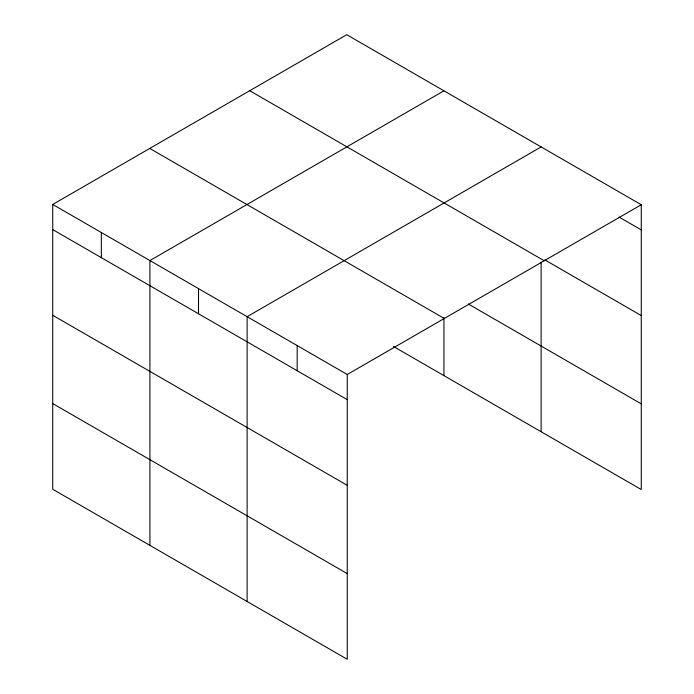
<?xml version="1.0" encoding="UTF-8"?>
<svg xmlns="http://www.w3.org/2000/svg" width="694" height="694" viewBox="0 0 694 694"><rect width="100%" height="100%" fill="white"/><g stroke="black" fill="none" stroke-linecap="round" stroke-linejoin="round"><path stroke-width="1.04" d="M393.472 346.488L641.273 489.548L641.273 204.739L346.748 34.7L52.727 204.452L52.727 489.261L347.252 659.3L347.252 374.491L52.727 204.452M443.943 90.81L149.921 260.562L149.921 545.371M541.129 146.928L247.116 316.681L247.116 601.49M347.252 374.491L641.273 204.739M619.013 217.04L641.273 229.888M544.842 259.903L641.273 315.579M249.719 90.714L544.243 260.762M468.242 303.963L641.273 403.865M149.757 148.429L444.281 318.477M52.727 229.601L347.252 399.64M52.727 315.284L347.252 485.332M52.727 403.57L347.252 573.608M541.129 262.072L541.129 431.737M443.943 317.783L443.943 375.619M297.179 345.586L297.179 370.735M198.519 288.617L198.519 313.766M101.324 232.507L101.324 257.656"/></g></svg>
